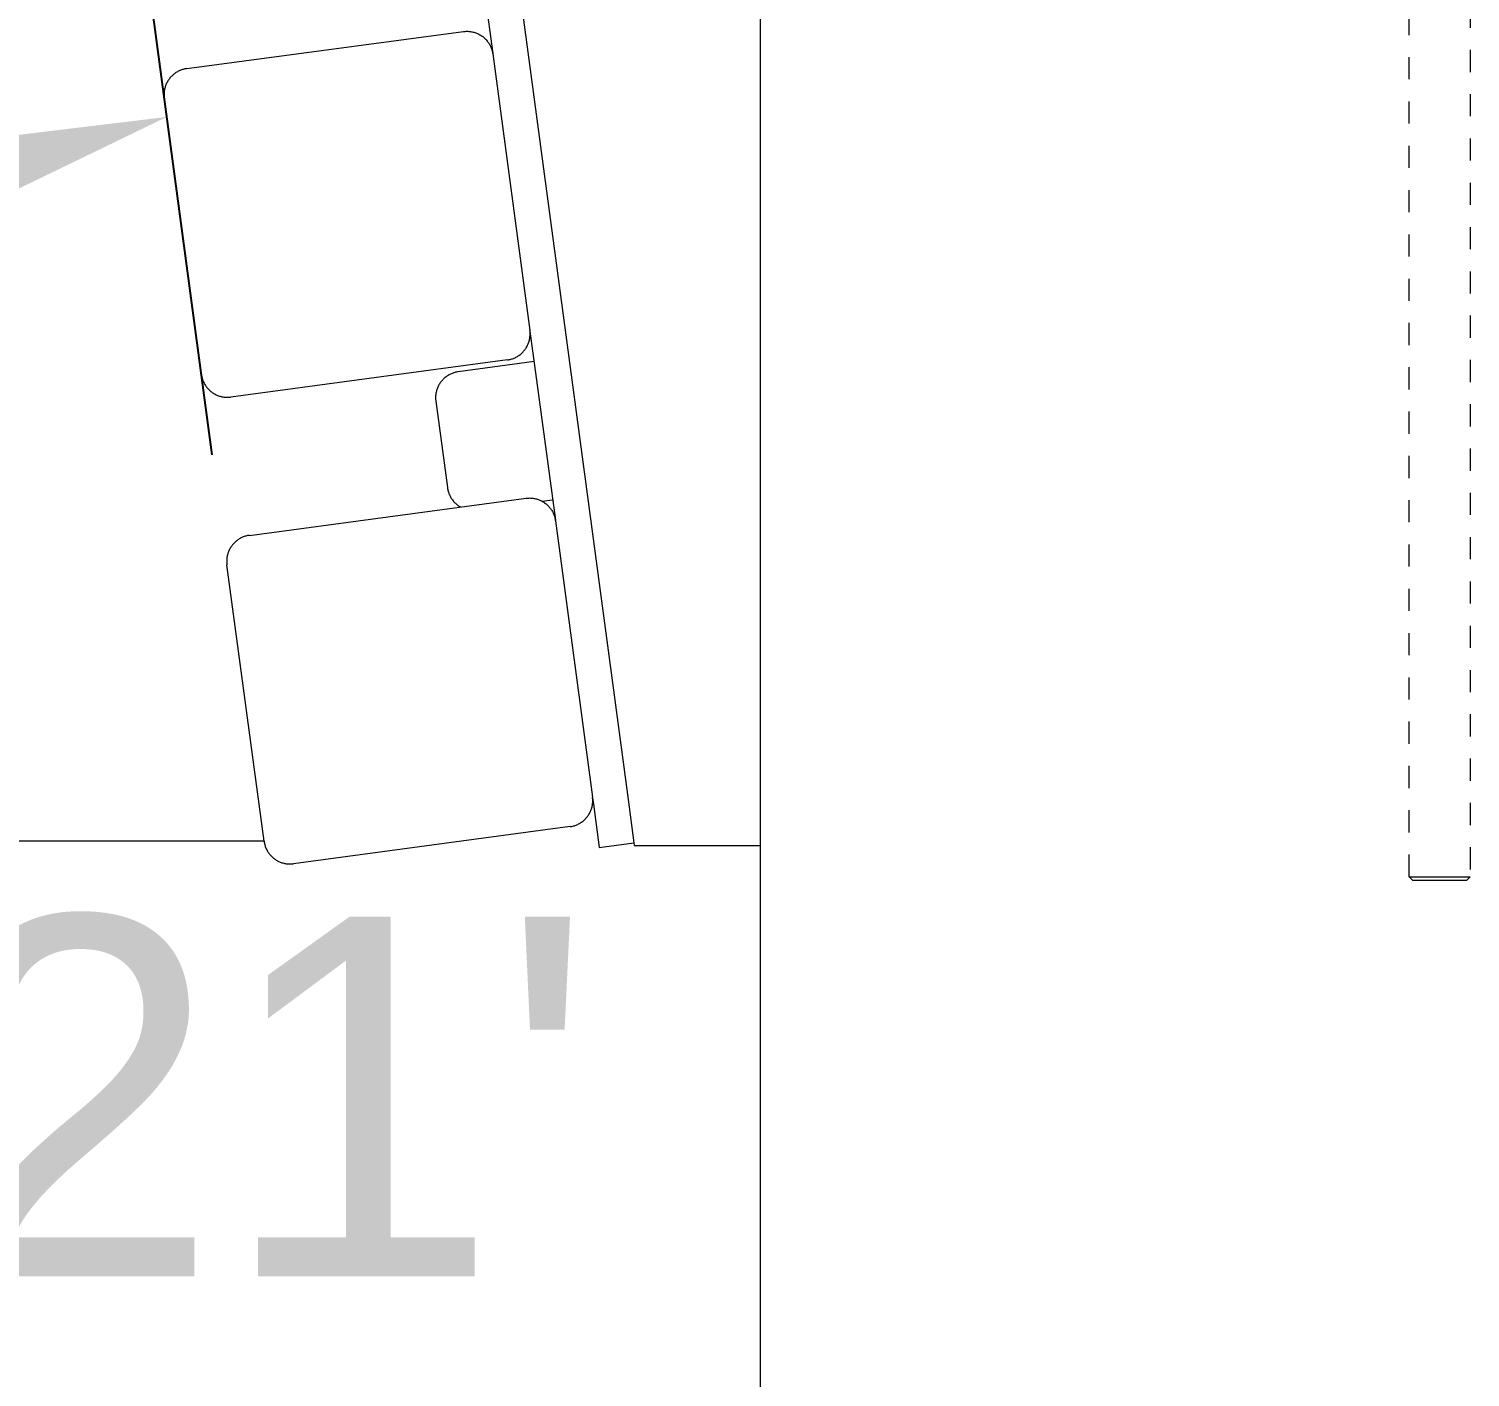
# Model space of a CAD drawing. Header units: inches. Extents: x -12 to 176, y -4 to 123.
# Drawn here: x 125.64 to 132.15, y 108.21 to 114.3 of the extents above; entities that cross this region are included whole.
import ezdxf

# ---------------------------------------------------------------- set-up
doc = ezdxf.new("R2010")
doc.units = ezdxf.units.IN
doc.linetypes.add('HIDDEN', pattern=[1.905, 1.27, -0.635])
for name, color, linetype, lineweight in [('ZANO_R', 7, 'Continuous', 0), ('ZANO_R_przerywana', 250, 'HIDDEN', 0), ('ZANO_W', 1, 'Continuous', 0)]:
    doc.layers.add(name, color=color, linetype=linetype, lineweight=lineweight)
doc.styles.get("Standard").update_dxf_attribs({"font": 'arial.ttf'})
doc.dimstyles.new('amerykanie', dxfattribs={"dimtxt": 50, "dimasz": 50, "dimexe": 0.5, "dimexo": 0.5, "dimgap": 1, "dimtad": 1, "dimdec": 0, "dimzin": 0, "dimlunit": 5, "dimtxsty": 'Standard', "dimcen": 0.09, "dimclrd": 1, "dimclre": 1, "dimclrt": 1, "dimazin": 0, "dimtfac": 1, "dimtdec": 0, "dimtmove": 0, "dimatfit": 3, "dimfxl": 1, "dimtzin": 0, "dimarcsym": 1})

# ---------------------------------------------------------------- blocks, each defined once
blk = doc.blocks.new('*D360')
at = {"layer": 'ZANO_W', "color": 1, "lineweight": -2}
for p, q in [((126.4715, 112.3745), (126.2003, 114.3963)), ((124.2862, 110.6303), (122.9058, 110.6303))]:
    blk.add_line(p, q, dxfattribs=at)
blk.add_arc((126.7056, 110.6303), 3.2997, 115.07281, 162.56912, dxfattribs=at)
at = {"layer": 'ZANO_W', "color": 1}
for points in [[(125.3542, 113.4592), (125.2603, 113.7791), (126.2668, 113.9008)], [(123.3926, 111.644), (123.7221, 111.5935), (123.4058, 110.6303)]]:
    blk.add_solid(points, dxfattribs=at)
at = {"layer": 'ZANO_W', "color": 1, "insert": (125.0055, 109.4665), "char_height": 1.625, "attachment_point": 5}
blk.add_mtext("82%%d21'", dxfattribs=at)

msp = doc.modelspace()

# ---------------------------------------------------------------- linework, layer by layer
at = {"layer": 'ZANO_R'}
for p, q in [((127.61564, 116.2819), (128.34862, 110.81904)), ((128.94624, 99.43184), (128.94624, 115.17989)), ((127.62326, 115.04089), (127.73775, 114.18764)), ((126.35667, 114.11886), (127.60533, 114.28639)), ((127.60533, 114.28639), (127.60933, 114.28686)), ((127.60933, 114.28686), (127.61335, 114.28719)), ((127.61335, 114.28719), (127.61738, 114.28738)), ((127.61738, 114.28738), (127.62141, 114.28744)), ((127.62141, 114.28744), (127.62545, 114.28736)), ((127.62545, 114.28736), (127.62947, 114.28714)), ((127.62947, 114.28714), (127.63349, 114.28678)), ((127.63349, 114.28678), (127.63749, 114.28629)), ((127.63749, 114.28629), (127.64148, 114.28566)), ((127.64148, 114.28566), (127.64544, 114.28489)), ((127.64544, 114.28489), (127.64937, 114.28399)), ((127.64937, 114.28399), (127.65327, 114.28296)), ((127.65327, 114.28296), (127.65713, 114.28179)), ((127.65713, 114.28179), (127.66095, 114.28049)), ((127.66095, 114.28049), (127.66472, 114.27907)), ((127.66472, 114.27907), (127.66844, 114.27751)), ((127.66844, 114.27751), (127.6721, 114.27583)), ((127.6721, 114.27583), (127.67571, 114.27402)), ((127.67571, 114.27402), (127.67925, 114.2721)), ((127.67925, 114.2721), (127.68273, 114.27005)), ((127.68273, 114.27005), (127.68613, 114.26788)), ((127.68613, 114.26788), (127.68946, 114.2656)), ((127.68946, 114.2656), (127.6927, 114.26321)), ((127.6927, 114.26321), (127.69587, 114.26071)), ((127.69587, 114.26071), (127.69894, 114.2581)), ((127.69894, 114.2581), (127.70193, 114.25539)), ((127.70193, 114.25539), (127.70482, 114.25258)), ((127.70482, 114.25258), (127.70761, 114.24967)), ((127.70761, 114.24967), (127.71031, 114.24667)), ((127.71031, 114.24667), (127.71289, 114.24357)), ((127.71289, 114.24357), (127.71537, 114.24039)), ((127.71537, 114.24039), (127.71775, 114.23713)), ((127.71775, 114.23713), (127.72, 114.23379)), ((127.72, 114.23379), (127.72215, 114.23037)), ((127.72215, 114.23037), (127.72417, 114.22689)), ((127.72417, 114.22689), (127.72608, 114.22333)), ((127.72608, 114.22333), (127.72786, 114.21971)), ((127.72786, 114.21971), (127.72952, 114.21604)), ((127.72952, 114.21604), (127.73105, 114.21231)), ((127.73105, 114.21231), (127.73245, 114.20853)), ((127.73245, 114.20853), (127.73373, 114.2047)), ((127.73373, 114.2047), (127.73487, 114.20083)), ((127.73487, 114.20083), (127.73588, 114.19693)), ((127.73588, 114.19693), (127.73675, 114.19299)), ((127.73675, 114.19299), (127.73749, 114.18902)), ((127.73749, 114.18902), (127.7381, 114.18504)), ((127.7381, 114.18504), (127.90563, 112.93638)), ((126.32567, 114.11028), (126.322, 114.10862)), ((126.3294, 114.11181), (126.32567, 114.11028)), ((126.33319, 114.11321), (126.3294, 114.11181)), ((126.33701, 114.11449), (126.33319, 114.11321)), ((126.34088, 114.11563), (126.33701, 114.11449)), ((126.34479, 114.11664), (126.34088, 114.11563)), ((126.34872, 114.11751), (126.34479, 114.11664)), ((126.35269, 114.11825), (126.34872, 114.11751)), ((126.35667, 114.11886), (126.35269, 114.11825)), ((126.26265, 114.04548), (126.26122, 114.0417)), ((126.2642, 114.0492), (126.26265, 114.04548)), ((126.26588, 114.05286), (126.2642, 114.0492)), ((126.26769, 114.05647), (126.26588, 114.05286)), ((126.26962, 114.06001), (126.26769, 114.05647)), ((126.27166, 114.06349), (126.26962, 114.06001)), ((126.27383, 114.06689), (126.27166, 114.06349)), ((126.27611, 114.07022), (126.27383, 114.06689)), ((126.2785, 114.07346), (126.27611, 114.07022)), ((126.281, 114.07663), (126.2785, 114.07346)), ((126.28361, 114.0797), (126.281, 114.07663)), ((126.28632, 114.08269), (126.28361, 114.0797)), ((126.28913, 114.08558), (126.28632, 114.08269)), ((126.29204, 114.08837), (126.28913, 114.08558)), ((126.29504, 114.09106), (126.29204, 114.08837)), ((126.29814, 114.09365), (126.29504, 114.09106)), ((126.30132, 114.09613), (126.29814, 114.09365)), ((126.30458, 114.09851), (126.30132, 114.09613)), ((126.30792, 114.10076), (126.30458, 114.09851)), ((126.31134, 114.10291), (126.30792, 114.10076)), ((126.31482, 114.10493), (126.31134, 114.10291)), ((126.31838, 114.10684), (126.31482, 114.10493)), ((126.322, 114.10862), (126.31838, 114.10684)), ((126.25435, 114.00621), (126.25427, 114.00217)), ((126.25427, 114.00217), (126.25433, 113.99814)), ((126.25433, 113.99814), (126.25452, 113.99411)), ((126.25457, 114.01023), (126.25435, 114.00621)), ((126.25452, 113.99411), (126.25485, 113.99009)), ((126.25493, 114.01425), (126.25457, 114.01023)), ((126.25485, 113.99009), (126.25532, 113.98609)), ((126.25542, 114.01825), (126.25493, 114.01425)), ((126.42286, 112.73743), (126.25532, 113.98609)), ((126.25605, 114.02224), (126.25542, 114.01825)), ((126.25682, 114.0262), (126.25605, 114.02224)), ((126.25772, 114.03013), (126.25682, 114.0262)), ((126.25875, 114.03403), (126.25772, 114.03013)), ((126.25992, 114.03789), (126.25875, 114.03403)), ((126.26122, 114.0417), (126.25992, 114.03789)), ((127.89675, 112.87327), (127.89831, 112.87699)), ((127.89831, 112.87699), (127.89973, 112.88077)), ((127.89973, 112.88077), (127.90103, 112.88458)), ((127.90103, 112.88458), (127.9022, 112.88845)), ((127.9022, 112.88845), (127.90323, 112.89234)), ((127.90323, 112.89234), (127.90413, 112.89627)), ((127.90413, 112.89627), (127.9049, 112.90023)), ((127.9049, 112.90023), (127.90553, 112.90422)), ((127.90553, 112.90422), (127.90602, 112.90822)), ((127.9061, 112.93238), (127.90563, 112.93638)), ((127.90598, 112.93378), (128.02047, 112.08053)), ((127.90602, 112.90822), (127.90638, 112.91224)), ((127.90643, 112.92836), (127.9061, 112.93238)), ((127.90638, 112.91224), (127.9066, 112.91626)), ((127.90663, 112.92433), (127.90643, 112.92836)), ((127.9066, 112.91626), (127.90668, 112.9203)), ((127.90668, 112.9203), (127.90663, 112.92433)), ((127.82394, 112.80799), (127.82777, 112.80926)), ((127.82777, 112.80926), (127.83155, 112.81066)), ((127.83155, 112.81066), (127.83528, 112.81219)), ((127.83528, 112.81219), (127.83895, 112.81385)), ((127.83895, 112.81385), (127.84257, 112.81563)), ((127.84257, 112.81563), (127.84613, 112.81754)), ((127.84613, 112.81754), (127.84962, 112.81956)), ((127.84962, 112.81956), (127.85303, 112.82171)), ((127.85303, 112.82171), (127.85637, 112.82397)), ((127.85637, 112.82397), (127.85964, 112.82634)), ((127.85964, 112.82634), (127.86281, 112.82882)), ((127.86281, 112.82882), (127.86591, 112.83141)), ((127.86591, 112.83141), (127.86891, 112.8341)), ((127.86891, 112.8341), (127.87182, 112.83689)), ((127.87182, 112.83689), (127.87463, 112.83978)), ((127.87463, 112.83978), (127.87734, 112.84277)), ((127.87734, 112.84277), (127.87995, 112.84584)), ((127.87995, 112.84584), (127.88245, 112.84901)), ((127.88245, 112.84901), (127.88484, 112.85225)), ((127.88484, 112.85225), (127.88712, 112.85558)), ((127.88712, 112.85558), (127.88929, 112.85898)), ((127.88929, 112.85898), (127.89134, 112.86246)), ((127.89134, 112.86246), (127.89326, 112.866)), ((127.89326, 112.866), (127.89507, 112.86961)), ((127.89507, 112.86961), (127.89675, 112.87327)), ((127.80428, 112.80362), (126.55562, 112.63608)), ((127.55882, 112.74442), (127.55504, 112.74302)), ((127.56265, 112.7457), (127.55882, 112.74442)), ((127.56652, 112.74684), (127.56265, 112.7457)), ((127.57042, 112.74785), (127.56652, 112.74684)), ((127.57436, 112.74872), (127.57042, 112.74785)), ((127.57832, 112.74946), (127.57436, 112.74872)), ((127.58231, 112.75007), (127.57832, 112.74946)), ((127.92447, 112.79598), (127.58231, 112.75007)), ((127.80428, 112.80362), (127.80827, 112.80422)), ((127.80827, 112.80422), (127.81223, 112.80496)), ((127.81223, 112.80496), (127.81617, 112.80584)), ((127.81617, 112.80584), (127.82007, 112.80684)), ((127.82007, 112.80684), (127.82394, 112.80799)), ((126.42286, 112.73743), (126.42346, 112.73345)), ((126.42346, 112.73345), (126.4242, 112.72948)), ((126.4242, 112.72948), (126.42508, 112.72554)), ((126.42508, 112.72554), (126.42608, 112.72164)), ((126.42608, 112.72164), (126.42723, 112.71777)), ((126.42723, 112.71777), (126.4285, 112.71395)), ((126.4285, 112.71395), (126.4299, 112.71016)), ((126.4299, 112.71016), (126.43143, 112.70643)), ((126.43143, 112.70643), (126.43309, 112.70276)), ((126.43309, 112.70276), (126.43487, 112.69914)), ((126.43487, 112.69914), (126.43678, 112.69558)), ((126.43678, 112.69558), (126.4388, 112.6921)), ((126.4388, 112.6921), (126.44095, 112.68868)), ((126.44095, 112.68868), (126.44321, 112.68534)), ((126.44321, 112.68534), (126.44558, 112.68208)), ((126.44558, 112.68208), (126.44806, 112.6789)), ((126.44806, 112.6789), (126.45065, 112.6758)), ((127.48984, 112.68041), (127.48828, 112.67669)), ((127.49152, 112.68408), (127.48984, 112.68041)), ((127.49332, 112.68768), (127.49152, 112.68408)), ((127.49525, 112.69123), (127.49332, 112.68768)), ((127.4973, 112.6947), (127.49525, 112.69123)), ((127.49946, 112.6981), (127.4973, 112.6947)), ((127.50174, 112.70143), (127.49946, 112.6981)), ((127.50414, 112.70468), (127.50174, 112.70143)), ((127.50664, 112.70784), (127.50414, 112.70468)), ((127.50925, 112.71092), (127.50664, 112.70784)), ((127.51196, 112.7139), (127.50925, 112.71092)), ((127.51477, 112.71679), (127.51196, 112.7139)), ((127.51768, 112.71959), (127.51477, 112.71679)), ((127.52068, 112.72228), (127.51768, 112.71959)), ((127.52377, 112.72487), (127.52068, 112.72228)), ((127.52695, 112.72735), (127.52377, 112.72487)), ((127.53022, 112.72972), (127.52695, 112.72735)), ((127.53356, 112.73198), (127.53022, 112.72972)), ((127.53697, 112.73412), (127.53356, 112.73198)), ((127.54046, 112.73615), (127.53697, 112.73412)), ((127.54402, 112.73805), (127.54046, 112.73615)), ((127.54763, 112.73983), (127.54402, 112.73805)), ((127.55131, 112.74149), (127.54763, 112.73983)), ((127.55504, 112.74302), (127.55131, 112.74149)), ((126.45065, 112.6758), (126.45334, 112.6728)), ((126.45334, 112.6728), (126.45613, 112.66989)), ((126.45613, 112.66989), (126.45902, 112.66708)), ((126.45902, 112.66708), (126.46201, 112.66437)), ((126.46201, 112.66437), (126.46508, 112.66176)), ((126.46508, 112.66176), (126.46825, 112.65926)), ((126.46825, 112.65926), (126.4715, 112.65687)), ((126.4715, 112.65687), (126.47482, 112.65459)), ((126.47482, 112.65459), (126.47822, 112.65242)), ((126.47822, 112.65242), (126.4817, 112.65037)), ((126.4817, 112.65037), (126.48524, 112.64845)), ((126.48524, 112.64845), (126.48885, 112.64664)), ((126.48885, 112.64664), (126.49251, 112.64496)), ((126.49251, 112.64496), (126.49623, 112.6434)), ((126.49623, 112.6434), (126.50001, 112.64198)), ((126.50001, 112.64198), (126.50383, 112.64068)), ((126.50383, 112.64068), (126.50769, 112.63951)), ((126.50769, 112.63951), (126.51158, 112.63848)), ((126.51158, 112.63848), (126.51552, 112.63758)), ((126.51552, 112.63758), (126.51947, 112.63681)), ((126.51947, 112.63681), (126.52346, 112.63618)), ((126.52346, 112.63618), (126.52746, 112.63569)), ((126.52746, 112.63569), (126.53148, 112.63533)), ((126.53148, 112.63533), (126.53551, 112.63511)), ((126.53551, 112.63511), (126.53954, 112.63503)), ((126.53954, 112.63503), (126.54357, 112.63509)), ((126.54357, 112.63509), (126.5476, 112.63528)), ((126.5476, 112.63528), (126.55162, 112.63561)), ((126.55162, 112.63561), (126.55562, 112.63608)), ((127.47999, 112.63742), (127.47991, 112.63339)), ((127.47991, 112.63339), (127.47996, 112.62935)), ((127.47996, 112.62935), (127.48016, 112.62533)), ((127.48021, 112.64145), (127.47999, 112.63742)), ((127.48016, 112.62533), (127.48049, 112.62131)), ((127.48057, 112.64546), (127.48021, 112.64145)), ((127.48049, 112.62131), (127.48096, 112.6173)), ((127.48106, 112.64947), (127.48057, 112.64546)), ((127.48096, 112.6173), (127.53331, 112.2271)), ((127.48169, 112.65345), (127.48106, 112.64947)), ((127.48245, 112.65741), (127.48169, 112.65345)), ((127.48336, 112.66134), (127.48245, 112.65741)), ((127.48439, 112.66524), (127.48336, 112.66134)), ((127.48556, 112.6691), (127.48439, 112.66524)), ((127.48685, 112.67292), (127.48556, 112.6691)), ((127.48828, 112.67669), (127.48685, 112.67292)), ((127.53331, 112.2271), (127.53392, 112.22308)), ((126.63939, 112.01175), (127.88805, 112.17929)), ((127.53392, 112.22308), (127.53467, 112.21909)), ((127.53467, 112.21909), (127.53555, 112.21513)), ((127.53555, 112.21513), (127.53657, 112.2112)), ((127.53657, 112.2112), (127.53772, 112.2073)), ((127.53772, 112.2073), (127.53901, 112.20345)), ((127.53901, 112.20345), (127.54043, 112.19965)), ((127.54043, 112.19965), (127.54198, 112.19589)), ((127.54198, 112.19589), (127.54365, 112.1922)), ((127.54365, 112.1922), (127.54546, 112.18856)), ((127.54546, 112.18856), (127.54738, 112.18498)), ((127.54738, 112.18498), (127.54943, 112.18148)), ((127.54943, 112.18148), (127.5516, 112.17804)), ((127.5516, 112.17804), (127.55388, 112.17469)), ((127.55388, 112.17469), (127.55628, 112.17141)), ((127.55628, 112.17141), (127.55879, 112.16822)), ((127.55879, 112.16822), (127.56141, 112.16511)), ((127.56141, 112.16511), (127.56413, 112.1621)), ((127.56413, 112.1621), (127.56696, 112.15919)), ((127.56696, 112.15919), (127.56988, 112.15637)), ((127.88805, 112.17929), (127.89205, 112.17976)), ((127.89205, 112.17976), (127.89607, 112.18009)), ((127.89607, 112.18009), (127.9001, 112.18028)), ((127.9001, 112.18028), (127.90413, 112.18034)), ((127.90413, 112.18034), (127.90816, 112.18025)), ((127.90816, 112.18025), (127.91219, 112.18004)), ((127.91219, 112.18004), (127.91621, 112.17968)), ((127.91621, 112.17968), (127.92021, 112.17918)), ((127.92021, 112.17918), (127.92419, 112.17855)), ((127.92419, 112.17855), (127.92815, 112.17779)), ((127.92815, 112.17779), (127.93209, 112.17689)), ((127.93209, 112.17689), (127.93598, 112.17585)), ((127.93598, 112.17585), (127.93984, 112.17469)), ((127.93984, 112.17469), (127.94366, 112.17339)), ((127.94366, 112.17339), (127.94743, 112.17196)), ((127.94743, 112.17196), (127.95116, 112.17041)), ((127.95116, 112.17041), (127.95482, 112.16873)), ((127.95482, 112.16873), (127.95843, 112.16692)), ((127.95843, 112.16692), (127.96197, 112.16499)), ((127.96132, 112.16536), (128.00824, 112.17165)), ((127.96197, 112.16499), (127.96544, 112.16294)), ((127.96544, 112.16294), (127.96885, 112.16078)), ((127.96885, 112.16078), (127.97217, 112.1585)), ((127.97217, 112.1585), (127.97542, 112.15611)), ((127.56988, 112.15637), (127.5729, 112.15365)), ((127.5729, 112.15365), (127.57601, 112.15104)), ((127.57601, 112.15104), (127.57921, 112.14854)), ((127.57921, 112.14854), (127.58249, 112.14615)), ((127.58249, 112.14615), (127.58585, 112.14387)), ((127.58585, 112.14387), (127.58929, 112.14171)), ((127.58929, 112.14171), (127.5928, 112.13967)), ((127.97542, 112.15611), (127.97858, 112.15361)), ((127.97858, 112.15361), (127.98166, 112.151)), ((127.98166, 112.151), (127.98465, 112.14829)), ((127.98465, 112.14829), (127.98754, 112.14547)), ((127.98754, 112.14547), (127.99033, 112.14257)), ((127.99033, 112.14257), (127.99302, 112.13956)), ((127.99302, 112.13956), (127.99561, 112.13647)), ((127.99561, 112.13647), (127.99809, 112.13329)), ((127.99809, 112.13329), (128.00046, 112.13003)), ((128.00046, 112.13003), (128.00272, 112.12669)), ((128.00272, 112.12669), (128.00487, 112.12327)), ((128.00487, 112.12327), (128.00689, 112.11978)), ((128.00689, 112.11978), (128.0088, 112.11623)), ((128.0088, 112.11623), (128.01058, 112.11261)), ((128.01058, 112.11261), (128.01224, 112.10893)), ((128.01224, 112.10893), (128.01377, 112.1052)), ((128.01377, 112.1052), (128.01517, 112.10142)), ((128.01517, 112.10142), (128.01644, 112.09759)), ((128.01644, 112.09759), (128.01758, 112.09373)), ((128.01758, 112.09373), (128.01859, 112.08982)), ((128.01859, 112.08982), (128.01947, 112.08589)), ((128.01947, 112.08589), (128.02021, 112.08192)), ((128.02021, 112.08192), (128.02081, 112.07793)), ((128.02081, 112.07793), (128.18835, 110.82928)), ((126.55883, 111.96311), (126.55655, 111.95979)), ((126.56122, 111.96636), (126.55883, 111.96311)), ((126.56372, 111.96952), (126.56122, 111.96636)), ((126.56633, 111.9726), (126.56372, 111.96952)), ((126.56904, 111.97558), (126.56633, 111.9726)), ((126.57185, 111.97847), (126.56904, 111.97558)), ((126.57476, 111.98127), (126.57185, 111.97847)), ((126.57776, 111.98396), (126.57476, 111.98127)), ((126.58086, 111.98655), (126.57776, 111.98396)), ((126.58403, 111.98903), (126.58086, 111.98655)), ((126.5873, 111.9914), (126.58403, 111.98903)), ((126.59064, 111.99366), (126.5873, 111.9914)), ((126.59405, 111.9958), (126.59064, 111.99366)), ((126.59754, 111.99783), (126.59405, 111.9958)), ((126.6011, 111.99973), (126.59754, 111.99783)), ((126.60471, 112.00152), (126.6011, 111.99973)), ((126.60839, 112.00317), (126.60471, 112.00152)), ((126.61212, 112.0047), (126.60839, 112.00317)), ((126.6159, 112.00611), (126.61212, 112.0047)), ((126.61973, 112.00738), (126.6159, 112.00611)), ((126.6236, 112.00852), (126.61973, 112.00738)), ((126.6275, 112.00953), (126.6236, 112.00852)), ((126.63144, 112.01041), (126.6275, 112.00953)), ((126.6354, 112.01115), (126.63144, 112.01041)), ((126.63939, 112.01175), (126.6354, 112.01115)), ((126.53707, 111.8991), (126.53699, 111.89507)), ((126.53729, 111.90313), (126.53707, 111.8991)), ((126.53765, 111.90715), (126.53729, 111.90313)), ((126.53814, 111.91115), (126.53765, 111.90715)), ((126.53877, 111.91513), (126.53814, 111.91115)), ((126.53954, 111.91909), (126.53877, 111.91513)), ((126.54044, 111.92302), (126.53954, 111.91909)), ((126.54147, 111.92692), (126.54044, 111.92302)), ((126.54264, 111.93078), (126.54147, 111.92692)), ((126.54394, 111.9346), (126.54264, 111.93078)), ((126.54536, 111.93837), (126.54394, 111.9346)), ((126.54692, 111.94209), (126.54536, 111.93837)), ((126.5486, 111.94576), (126.54692, 111.94209)), ((126.55041, 111.94937), (126.5486, 111.94576)), ((126.55233, 111.95291), (126.55041, 111.94937)), ((126.55438, 111.95638), (126.55233, 111.95291)), ((126.55655, 111.95979), (126.55438, 111.95638)), ((126.53699, 111.89507), (126.53704, 111.89104)), ((126.53704, 111.89104), (126.53724, 111.88701)), ((126.53724, 111.88701), (126.53757, 111.88299)), ((126.53757, 111.88299), (126.53804, 111.87898)), ((126.70557, 110.63033), (126.53804, 111.87898)), ((128.18685, 110.78917), (128.18762, 110.79313)), ((128.18762, 110.79313), (128.18825, 110.79711)), ((128.18825, 110.79711), (128.18874, 110.80112)), ((128.18882, 110.82527), (128.18835, 110.82928)), ((128.1887, 110.82668), (128.19253, 110.7981)), ((128.18874, 110.80112), (128.1891, 110.80513)), ((128.18915, 110.82125), (128.18882, 110.82527)), ((128.1891, 110.80513), (128.18932, 110.80916)), ((128.18934, 110.81723), (128.18915, 110.82125)), ((128.18932, 110.80916), (128.1894, 110.81319)), ((128.1894, 110.81319), (128.18934, 110.81723)), ((128.19253, 110.7981), (128.21871, 110.60299)), ((128.34862, 110.81904), (128.37479, 110.62394)), ((128.14862, 110.7243), (128.15163, 110.72699)), ((128.15163, 110.72699), (128.15454, 110.72979)), ((128.15454, 110.72979), (128.15735, 110.73268)), ((128.15735, 110.73268), (128.16006, 110.73566)), ((128.16006, 110.73566), (128.16267, 110.73874)), ((128.16267, 110.73874), (128.16517, 110.7419)), ((128.16517, 110.7419), (128.16756, 110.74515)), ((128.16756, 110.74515), (128.16984, 110.74848)), ((128.16984, 110.74848), (128.17201, 110.75188)), ((128.17201, 110.75188), (128.17405, 110.75535)), ((128.17405, 110.75535), (128.17598, 110.7589)), ((128.17598, 110.7589), (128.17779, 110.7625)), ((128.17779, 110.7625), (128.17947, 110.76617)), ((128.17947, 110.76617), (128.18102, 110.76989)), ((128.18102, 110.76989), (128.18245, 110.77366)), ((128.18245, 110.77366), (128.18375, 110.77748)), ((128.18375, 110.77748), (128.18492, 110.78134)), ((128.18492, 110.78134), (128.18595, 110.78524)), ((128.18595, 110.78524), (128.18685, 110.78917)), ((128.087, 110.69651), (126.83834, 110.52897)), ((128.087, 110.69651), (128.09098, 110.69712)), ((128.09098, 110.69712), (128.09495, 110.69786)), ((128.09495, 110.69786), (128.09888, 110.69873)), ((128.09888, 110.69873), (128.10279, 110.69974)), ((128.10279, 110.69974), (128.10666, 110.70088)), ((128.10666, 110.70088), (128.11048, 110.70215)), ((128.11048, 110.70215), (128.11426, 110.70356)), ((128.11426, 110.70356), (128.118, 110.70509)), ((128.118, 110.70509), (128.12167, 110.70675)), ((128.12167, 110.70675), (128.12529, 110.70853)), ((128.12529, 110.70853), (128.12884, 110.71043)), ((128.12884, 110.71043), (128.13233, 110.71246)), ((128.13233, 110.71246), (128.13575, 110.7146)), ((128.13575, 110.7146), (128.13909, 110.71686)), ((128.13909, 110.71686), (128.14235, 110.71923)), ((128.14235, 110.71923), (128.14553, 110.72171)), ((128.14553, 110.72171), (128.14862, 110.7243)), ((126.70557, 110.63033), (126.70618, 110.62634)), ((126.70618, 110.62634), (126.70692, 110.62238)), ((126.70692, 110.62238), (126.70779, 110.61844)), ((126.70779, 110.61844), (126.7088, 110.61454)), ((126.7088, 110.61454), (126.70994, 110.61067)), ((126.70994, 110.61067), (126.71122, 110.60684)), ((126.71122, 110.60684), (126.71262, 110.60306)), ((126.71262, 110.60306), (126.71415, 110.59933)), ((126.71415, 110.59933), (126.71581, 110.59565)), ((128.21871, 110.60299), (128.37479, 110.62394)), ((128.37479, 110.62394), (128.37655, 110.61083)), ((128.37655, 110.61083), (128.94624, 110.61083)), ((126.71581, 110.59565), (126.71759, 110.59203)), ((126.71759, 110.59203), (126.7195, 110.58848)), ((126.7195, 110.58848), (126.72152, 110.58499)), ((126.72152, 110.58499), (126.72367, 110.58158)), ((126.72367, 110.58158), (126.72592, 110.57823)), ((126.72592, 110.57823), (126.72829, 110.57497)), ((126.72829, 110.57497), (126.73078, 110.57179)), ((126.73078, 110.57179), (126.73336, 110.5687)), ((126.73336, 110.5687), (126.73606, 110.5657)), ((126.73606, 110.5657), (126.73885, 110.56279)), ((126.73885, 110.56279), (126.74174, 110.55998)), ((126.74174, 110.55998), (126.74473, 110.55726)), ((126.74473, 110.55726), (126.7478, 110.55466)), ((126.7478, 110.55466), (126.75097, 110.55215)), ((126.75097, 110.55215), (126.75421, 110.54976)), ((126.75421, 110.54976), (126.75754, 110.54748)), ((126.75754, 110.54748), (126.76094, 110.54532)), ((126.76094, 110.54532), (126.76442, 110.54327)), ((126.76442, 110.54327), (126.76796, 110.54134)), ((126.76796, 110.54134), (126.77157, 110.53954)), ((126.77157, 110.53954), (126.77523, 110.53786)), ((126.77523, 110.53786), (126.77895, 110.5363)), ((126.77895, 110.5363), (126.78272, 110.53487)), ((126.78272, 110.53487), (126.78654, 110.53358)), ((126.78654, 110.53358), (126.7904, 110.53241)), ((126.7904, 110.53241), (126.7943, 110.53137)), ((126.7943, 110.53137), (126.79823, 110.53047)), ((126.79823, 110.53047), (126.80219, 110.52971)), ((126.80219, 110.52971), (126.80618, 110.52908)), ((126.80618, 110.52908), (126.81018, 110.52858)), ((126.81018, 110.52858), (126.8142, 110.52823)), ((126.8142, 110.52823), (126.81822, 110.52801)), ((126.81822, 110.52801), (126.82225, 110.52793)), ((126.82225, 110.52793), (126.82629, 110.52798)), ((126.82629, 110.52798), (126.83032, 110.52818)), ((126.83032, 110.52818), (126.83434, 110.52851)), ((126.83434, 110.52851), (126.83834, 110.52897))]:
    msp.add_line(p, q, dxfattribs=at)
at = {"layer": 'ZANO_R_przerywana', "ltscale": 0.05}
for p, q in [((131.87404, 110.47058), (131.87404, 115.40365)), ((132.14963, 115.40365), (132.14963, 110.47058))]:
    msp.add_line(p, q, dxfattribs=at)
at = {"layer": 'ZANO_R_przerywana'}
for p, q in [((131.87405, 110.47058), (131.87404, 110.47058)), ((131.87404, 110.47058), (131.87404, 110.47058)), ((131.87404, 110.47058), (131.87404, 110.47058)), ((131.87404, 110.47058), (131.87408, 110.47058)), ((131.89126, 110.45335), (131.87404, 110.47057)), ((131.87408, 110.47058), (131.8743, 110.47058)), ((131.8743, 110.47058), (131.87531, 110.47058)), ((131.87531, 110.47058), (131.87967, 110.47058)), ((131.87967, 110.47058), (131.89734, 110.47058)), ((131.89734, 110.47058), (131.95634, 110.47058)), ((131.95634, 110.47058), (132.14962, 110.47058)), ((132.14962, 110.47057), (132.13241, 110.45335)), ((131.96328, 110.45335), (131.89127, 110.45335)), ((132.1324, 110.45335), (131.96328, 110.45335))]:
    msp.add_line(p, q, dxfattribs=at)
at = {"layer": 'ZANO_W'}
msp.add_lwpolyline([(126.70557, 110.63033), (124.78619, 110.63033)], dxfattribs=at)

# ---------------------------------------------------------------- dimensions: what is measured, and where the dimension line sits
dim = msp.add_angular_dim_2l(base=(124.80846, 113.33019), line1=((126.70557, 110.63033), (124.78619, 110.63033)), line2=((126.70557, 110.63033), (126.53804, 111.87898)), dimstyle='amerykanie', override={"dimtxt": 1.625, "dimasz": 1, "dimgap": 0.5, "dimdec": 4, "dimaunit": 1, "dimadec": 1, "dimtdec": 4, "dimtmove": 1, "dimfrac": 2}, dxfattribs=at)
dim.commit()
dim.dimension.update_dxf_attribs({"geometry": '*D360', "text_midpoint": (125.00552, 109.46654), "dimtype": 162})

doc.saveas('drawing.dxf')
